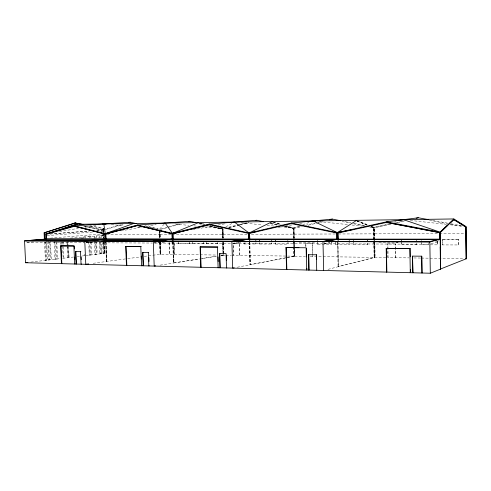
<?xml version="1.0" encoding="UTF-8"?>
<svg xmlns="http://www.w3.org/2000/svg" width="491" height="491" viewBox="0 0 491 491"><rect width="100%" height="100%" fill="white"/><g stroke="black" fill="none" stroke-linecap="round" stroke-linejoin="round"><path stroke-width="0.37" stroke-dasharray="2.46 1.84" d="M103.233 231.973L103.3 228.241M100.692 231.365L102.926 231.243L102.22 231.249L102.171 230.046L103.251 228.542L103.957 228.536L103.135 229.678L83.838 225.928M164.147 224.178L159.587 229.193L166.995 227.272M225.94 226.824L231.795 223.54M299.234 226.02L293.667 228.039L282.27 226.891M302.714 224.749L308.974 222.472M458.625 244.948L458.551 239.246L458.625 244.948L442.342 244.911L442.262 239.264L458.551 239.246M442.342 244.911L442.391 239.234M387.945 257.628L387.89 243.812L387.945 257.628L409.212 257.885M437.456 241.339L437.377 244.886L437.303 239.964M103.135 229.678L121.498 224.651M103.423 232.071L103.337 230.015L123.069 224.645M387.338 223.89L374.117 227.351L371.067 227.032M393.954 222.165L396.157 221.588M430.969 243.696L438.635 241.695L438.616 240.529M167.738 227.081L179.596 224.006M159.827 229.549L168.732 227.259M169.358 227.081L181.191 224.037M371.417 226.695L374.173 227.806L374.75 257.401L338.06 266.699L374.701 257.358L374.338 238.601M327.982 269.356L338.299 266.705L337.759 242.241M310.202 256.48L386.607 257.554M421.652 241.339L421.701 244.813L421.824 243.389M416.865 243.37L416.749 244.788L416.693 241.327M228.628 227.192L236.797 225.191M237.546 225.007L246.457 222.822M228.855 227.585L239.142 225.068M239.878 224.89L248.698 222.73M228.953 227.579L239.24 225.062M239.976 224.884L248.796 222.724M401.491 241.29L401.552 244.714L401.663 242.628M300.369 226.492L293.667 228.039L285.572 226.333M305.58 225.289L315.265 223.055M318.248 222.368L321.967 221.509M294.262 237.939L294.017 228.438L302.21 226.56M308.017 225.216L324.22 221.478M395.439 257.683L395.194 243.843L395.243 257.738M389.602 223.994L374.117 227.351L371.135 226.762M395.5 222.718L403.614 220.962M390.934 224.234L374.541 227.775L375.118 257.382M397.538 222.804L405.02 221.189M367.636 239.191L367.575 244.549L367.471 239.221M249.373 242.137L250.042 264.71L294.379 256.216L293.667 228.039L286.357 225.799M294.385 242.505L294.741 256.198L294.594 247.182M353.379 239.964L353.477 244.481L353.538 239.178M231.764 255.271L294.827 256.179M237.208 267.233L286.554 257.652M287.296 257.505L294.379 256.216M294.397 256.173L293.477 228.45L285.32 226.02M349.218 239.927L349.138 244.463L349.027 239.209M278.121 227.542L280.355 227.124M281.098 226.983L293.023 224.737M299.731 223.479L303.456 222.779M192.589 229.696L212.002 226.155M217.973 225.068L225.443 223.712M335.39 242.167L335.439 244.395L335.568 242.137M331.235 242.124L331.1 244.377L331.051 242.155M121.001 230.893L141.212 227.308M146.447 226.382L156.181 224.657M59.485 231.611L78.265 228.358M85.023 227.192L96.291 225.24M323.882 243.518L329.927 242.48M324.619 242.284L324.655 243.788L332.168 242.493M317.683 239.921L317.787 244.309L317.873 239.89M312.583 256.462L312.264 243.499L312.337 256.511M305.684 246.55L305.856 243.475L305.936 246.507M172.844 242.069L173.593 262.98L199.113 258.953M202.114 258.481L216.371 256.228M220.876 255.523L223.908 255.136L223.503 242.45M160.14 265.134L173.777 262.986L173.035 242.069M173.593 262.98L199.463 258.96M200.211 258.843L216.709 256.234M221.208 255.529L223.522 255.13L223.117 242.272M223.405 242.548L223.908 255.136M288.088 241.284L287.959 244.168L287.922 242.738M275.512 242.695L275.549 244.107L275.715 242.664M271.897 242.652L271.726 244.088L271.646 241.271M374.21 257.345L373.633 227.769L374.136 257.37M255.995 242.597L255.823 244.015L255.737 241.234M259.61 242.64L259.647 244.033L259.825 242.609M160.293 242.155L160.741 254.228L199.315 254.792M244.021 242.585L244.064 243.959L244.242 242.554M239.602 255.388L239.227 243.198L239.32 255.43M93.155 263.305L126.936 258.714M127.691 258.616L140.819 256.891M144.28 256.376L160.514 254.203L160.066 242.075M160.741 254.228L160.385 241.498M232.268 243.284L238.927 242.407M240.866 242.413L233.489 243.389L322.366 243.775M217.851 242.456L217.66 243.831L217.617 242.486M206.613 242.45L206.656 243.781L206.846 242.419M203.452 242.407L203.268 243.763L203.219 242.437M189.317 242.137L189.133 243.696L189.084 242.167M192.49 242.394L192.773 243.683L192.724 242.149M44.528 241.983L45.375 260.273L47.504 260.126L46.584 240.228M47.823 241.59L48.664 259.886L51.297 259.671L50.426 240.664M54.194 241.787L54.986 259.131L57.576 258.929L56.79 241.621M66.966 242.131L67.66 257.622L69.047 257.56L68.507 245.39M88.705 241.756L89.276 255.05L91.633 254.866L91.068 241.603M94.284 241.443L94.831 254.387L97.157 254.203L96.641 242.051M99.17 241.738L99.673 253.81L101.962 253.632L101.496 242.339M102.674 242.149L103.141 253.399L104.982 253.27L104.515 242.026M30.921 262.102L59.822 258.659M62.67 258.321L73.49 257.026M77.197 256.584L79.425 256.32M82.39 255.964L85.354 255.615M85.974 255.541L104.982 253.27M178.62 242.131L178.675 243.646L178.865 242.1M169.045 242.941L169.358 242.91L169.776 254.356L169.463 254.399L169.045 242.941L174.409 242.928L174.821 254.43M174.409 242.928L174.102 242.965L174.514 254.473M283.503 226.406L293.244 228.438L293.593 240.455M294.017 228.438L294.422 240.43M153.892 242.959L164.473 241.793M154.788 241.75L154.837 243.051L165.393 241.885M86.287 242.603L94.499 241.817M86.232 241.535L86.287 242.75L95.978 241.817M222.742 238.006L222.208 229.033L222.497 238.098M80.892 238.147L84.587 237.883L81.616 238.147M70.477 238.123L103.098 235.398L103.227 238.399M33.505 241.842L26.005 242.493L84.035 242.744M50.358 238.153L103.036 233.863M47.136 235.576L92.989 232.016M50.162 233.962L89.166 231.028M96.813 230.451L102.877 230.04L84.335 226.449M50.137 234.017L89.117 231.077M96.764 230.5L102.877 230.04M103.337 230.015L103.613 233.777M293.28 228.456L293.661 228.468L285.701 226.032M370.981 226.682L374.173 227.806M222.454 229.052L222.914 238.006M106.596 234.802L159.33 234.612M160.017 234.612L171.427 234.569M172.181 234.569L222.38 234.391M223.141 234.385L247.544 234.299M251.361 234.287L293.299 234.139M294.164 234.133L335.451 233.986M338.508 233.98L373.676 233.851M374.664 233.851L438.807 233.624M439.568 233.618L464.768 233.532M102.392 235.404L103.098 235.398M442.262 239.264L458.434 239.277M435.566 241.689L438.635 241.695M299.136 242.431L315.468 242.486M397.998 242.216L398.005 242.763L377.186 242.468M239.227 243.198L233.274 243.211L233.648 255.351L233.556 243.174M305.611 243.511L312.264 243.499M387.687 243.855L395.194 243.843M86.287 242.75L152.376 243.039M154.837 243.051L230.764 243.383M324.655 243.788L428.876 244.242L428.858 243.014M178.675 243.646L189.373 243.665M192.54 243.714L203.501 243.732M206.656 243.781L217.894 243.8M244.064 243.959L256.038 243.984M259.647 244.033L271.934 244.058M275.549 244.107L288.162 244.137M317.787 244.309L331.284 244.34M335.439 244.395L349.316 244.426M353.477 244.481L367.741 244.518M401.552 244.714L416.89 244.751M421.701 244.813L437.506 244.849M160.17 254.197L160.852 254.209M103.141 253.399L103.846 253.405L103.38 242.155M200.076 254.804L216.918 255.05M220.741 255.105L223.037 255.142L222.638 242.542M223.804 255.154L225.252 255.173M225.977 255.185L231.04 255.259M294.741 256.198L305.42 256.357M413.803 257.953L420.689 258.051M421.456 258.063L463.541 258.683M99.673 253.81L100.385 253.822L99.876 241.738M94.831 254.387L95.542 254.399L94.996 241.443M89.276 255.05L89.988 255.062L89.423 241.762M67.66 257.622L68.384 257.634L67.697 242.131M54.986 259.131L55.716 259.15L54.857 240.277M48.664 259.886L49.401 259.899L48.486 240.068M45.375 260.273L46.111 260.291L45.27 242.143M162.699 241.811L164.602 241.983M111.347 224.645L124.155 225.854M136.971 227.063L141.494 227.486M175.005 224.019L188.624 225.344M193.92 225.86L196.952 226.148M204.52 226.885L222.681 228.653L222.994 238.485M241.241 222.767L262.513 224.909M267.073 225.363L273.91 226.05M319.248 221.594L348.205 224.632M352.016 225.031L361.922 226.069M410.286 220.416L446.466 224.399M450.235 224.817L462.295 226.142M396.047 242.413L398.005 242.763M432.522 220.379L447.43 223.123M451.155 223.81L461.595 225.737M429.533 220.385L447.547 223.693M450.486 224.258L463.265 226.596M83.789 226.492L102.171 230.046M345.063 221.607L351.022 222.785M354.005 223.374L365.175 225.584M342.074 221.545L350.396 223.166M353.317 223.773L363.886 225.842M369.809 227.038L373.633 227.769M90.528 225.891L103.957 228.536M89.816 225.903L103.251 228.542L103.405 232.286M271.584 223.38L278.943 224.933M270.234 223.571L278.397 225.295M284.338 226.554L293.244 228.438M270.142 223.577L278.305 225.308M149.184 226.922L151.412 227.407M152.155 227.572L158.102 228.867L144.219 225.541M199.634 223.479L204.096 224.479M210.044 225.817L213.763 226.652M214.506 226.817L222.681 228.653L217.593 227.364M198.695 223.749L202.476 224.565M208.245 225.897L222.313 229.021L222.583 238M198.898 223.074L204.655 224.553M209.847 225.878L222.626 229.052M200.027 223.436L204.483 224.553M209.675 225.866L222.294 229.039M201.611 223.319L204.52 224.056M273.407 222.276L281.361 224.706M272.48 222.055L281.171 224.694M273.199 221.76L281.239 224.227M356.963 220.889L367.286 225.038M356.73 220.895L367.072 225.025M371.202 226.701L373.958 227.787L374.529 257.401M357.19 221.153L366.845 225.025M356.718 220.336L367.158 224.54M372.031 226.511L374.117 227.351L374.32 237.853M56.054 241.621L56.839 258.91M49.757 242.18L50.561 259.659M45.921 241.756L46.768 260.107M68.267 240.068L68.47 244.635M67.543 240.068L67.746 244.628M67.776 245.39L68.317 257.542M63.149 241.799L63.345 246.267M63.382 247.01L63.879 258.174L63.155 258.162L62.584 245.518M62.418 241.799L62.547 244.776M61.326 241.965L61.461 244.954M60.596 241.965L60.731 244.948M99.716 237.963L99.624 235.698L98.912 235.698L99.01 237.963M96.481 238.252L96.383 235.975L95.671 235.975L95.77 238.252M95.929 242.051L96.445 254.197M94.867 238.399L94.769 236.11L94.057 236.116L94.155 238.399M90.915 237.92L90.847 236.447L90.135 236.447L90.197 237.92M90.356 241.603L90.921 254.854M89.264 238.067L89.202 236.588L88.484 236.588L88.546 238.067M85.238 238.417L85.176 236.932L84.458 236.932L84.52 238.417M84.029 241.578L84.096 243.051M84.569 254.123L84.636 255.602M106.105 242.032L106.909 261.47L106.578 261.464L105.774 242.032M105.946 242.032L106.737 261.47M105.626 242.063L106.43 261.507M104.239 235.281L104.331 237.534M103.644 234.532L103.797 238.301M103.957 242.069L104.43 253.381L103.644 241.91M103.448 232.759L103.662 237.785M103.816 241.498L104.307 253.393M103.435 233.035L103.656 238.282M103.81 242.026L104.276 253.264M103.263 232.734L103.484 238.086M102.331 233.863L102.515 238.399M101.306 237.822L101.207 235.563L100.502 235.563L100.594 237.822M100.784 242.333L101.256 253.62M159.968 230.285L160.244 237.761M159.857 230.273L160.158 238.38M159.698 232.225L159.925 238.288M159.575 231.813L159.796 237.797M159.937 241.535L160.404 254.24L159.698 241.498M159.379 230.31L159.649 237.797M159.796 241.523L160.256 254.24M159.287 230.291L159.501 237.785M159.17 230.279L159.471 238.38M159.612 242.155L160.06 254.215M173.219 242.069L173.967 262.986M172.74 242.106L173.489 263.029M223.362 237.969L223.074 229.015L223.264 238.098M223.055 242.486L223.46 255.173L223.129 255.167L222.736 242.45M222.896 242.474L223.288 255.167M259.745 239.823L259.8 241.91M259.53 239.847L259.586 241.94M255.915 239.817L255.977 241.897M255.682 239.148L255.719 240.541M249.796 242.137L250.465 264.717M249.588 242.137L250.25 264.71M249.324 242.173L249.993 264.759M275.641 239.841L275.697 241.959M275.433 239.866L275.488 241.989M271.818 239.835L271.879 241.946M271.591 239.16L271.627 240.565M294.44 241.179L294.575 246.427M293.575 241.179L293.753 246.457M293.735 247.176L294.005 256.21M293.152 228.444L293.397 237.939M293.52 242.499L293.876 256.185M287.843 239.884L287.904 242.026M337.998 242.241L338.551 266.705M337.507 242.241L338.09 266.76M373.743 227.787L374.32 257.394M401.62 239.89L401.65 241.946M401.454 239.24L401.478 240.608M421.616 239.252L421.64 240.645M416.804 239.215L416.822 240.602M416.656 239.252L416.681 240.633"/><path stroke-width="0.74" d="M249.655 239.234L249.52 233.44L291.439 223.601L336.894 233.047L336.936 239.221L249.655 239.234L249.716 241.241L245.291 241.824M439.985 232.599L447.614 225.283M449.247 223.718L453.874 219.532L465.959 227.026L466.333 258.751L440.495 269.013L440.267 232.599L453.874 219.532M466.333 258.751L466.063 226.56L453.862 218.949L440.108 232.12L440.63 269.08M356.718 220.336L337.323 232.599L291.316 223.055L249.047 233.01L209.129 224.105L172.421 233.366L137.449 225.019L105.283 233.679L74.38 225.823L45.964 233.955L46.252 240.743L85.907 240.842M272.468 221.533L249.047 233.01L234.403 222.079L231.414 222.619M198.708 222.583L172.421 233.366L172.629 239.111L153.272 241.167L24.55 240.835L25.606 262.74L430.306 273.229L440.777 269.019M465.836 258.72L466.45 258.708M133.589 223.515L105.283 233.679L105.504 239.068L84.716 240.928M453.862 218.949L75.675 224.338L45.964 233.955L49.72 233.305M56.342 231.052L61.363 229.42M65.659 228.027L74.976 225.007M44.417 239.7L44.104 232.838L74.89 222.963L83.82 224.571M44.104 232.838L75.614 222.951M421.744 256.179L422.002 272.928L421.744 256.179L412.508 256.118L412.778 272.775M412.508 256.118L412.992 272.695M25.925 240.78L46.51 239.031L46.289 234.305L74.54 226.271L105.08 234.047L105.289 239.056M128.845 222.638L130.311 222.239L136.167 223.626M86.207 240.934L105.853 239.068L105.651 234.054L137.468 225.504L172.169 233.759L172.359 239.099L153.063 241.099M105.651 234.054L137.603 225.492M188.489 221.699L189.968 221.312L195.915 222.644M386.626 272.1L386.19 248.378L410.095 248.507L410.231 256.799M172.838 233.765L209.27 224.614L172.838 233.765L172.869 239.178L153.272 241.167L154.205 266.073L155.69 265.84M154.763 241.106L322.974 241.609L338.133 239.295L439.654 239.27L439.562 232.611L386.583 222.429L439.562 232.611M316.72 270.21L316.351 254.774L316.456 259.187M440.206 239.289L429.84 241.885L24.55 240.835L46.657 239.019L249.692 239.166M324.6 241.529L428.839 241.793L438.598 239.363M255.375 220.637L256.861 220.275L263.489 221.674M386.19 248.378L410.095 248.507M329.418 219.79L332.395 219.103L340.594 220.723M428.796 219.692L418.363 217.771L386.491 221.84L337.323 232.599L313.148 220.956L309.422 221.656M335.924 241.842L338.182 241.455L337.863 233.059L386.583 222.429M416.147 218.25L418.363 217.771M308.79 270.081L308.692 254.669L309.072 270.013M351.611 229.806L337.323 232.599L337.47 239.221L322.974 241.609L323.655 270.467M398.238 220.698L403.504 219.667L405.007 219.833M234.201 267.816L232.697 268.111L231.862 241.376L249.232 239.166L249.047 233.01L255.756 231.746M226.836 267.883L226.504 267.945L226.05 253.626L219.465 253.54L219.925 267.779M218.434 267.669L218.102 267.73L217.433 247.083L217.771 247.041L200.089 246.955L200.77 267.282M177.65 232.415L172.421 233.366L165.16 223.061L162.171 223.595M109.769 232.881L105.283 233.679L103.804 223.939L102.306 224.197M286.541 269.504L285.958 247.611L298.933 247.66M440.359 239.246L249.809 239.148L233.421 241.302M322.317 241.523L335.924 239.295M149.196 265.877L148.828 265.932L148.325 252.589L148.693 252.54L142.605 252.515L143.114 265.784M219.465 253.54L219.802 253.491L220.256 267.712M141.899 265.686L141.531 265.741L140.788 246.494L141.156 246.451L125.696 246.384L126.451 265.355M336.894 233.047L336.936 239.221M337.863 233.059L338.096 239.203M81.463 264.127L81.07 264.176L80.524 251.687L80.917 251.644M88.73 263.9L85.778 264.299L84.771 240.995M75.062 263.962L74.669 264.011L73.877 245.985L60.632 245.881L61.43 263.667M142.605 252.515L142.973 252.466L143.482 265.729M231.464 241.296L248.771 239.16L248.722 233.428L248.888 239.148M25.606 262.74L27.883 262.47M249.52 233.44L249.809 239.148M76.062 264.048L75.516 251.619L75.909 251.576L76.455 263.992M170.672 241.302L235.582 241.204M60.632 245.881L73.533 245.936M101.195 241.32L105.669 240.891L156.015 241.013M291.316 223.055L332.395 219.103M137.468 225.504L172.169 233.759M74.54 226.271L105.08 234.047M209.129 224.105L256.861 220.275M46.289 234.305L46.657 239.019M137.449 225.019L189.968 221.312M74.38 225.823L130.311 222.239M453.604 219.532L465.959 227.026M46.179 239.086L105.154 239.068L104.945 234.054M171.206 239.178L105.596 239.129L105.669 240.891M247.746 239.227L172.869 239.178L172.936 241.05M249.716 241.241L323.759 241.419M338.182 241.455L430.963 241.676M125.696 246.384L140.788 246.494M200.089 246.955L217.433 247.083M285.958 247.611L306.108 247.765L306.666 270.025L306.912 268.424M75.516 251.619L80.524 251.687M308.403 254.731L316.351 254.774M428.839 241.793L429.84 241.885L430.306 273.229M103.804 223.939L106.068 224.148M313.148 220.956L315.437 221.195M386.491 221.84L440.108 232.12L403.504 219.667M75.675 224.338L77.161 224.626M74.89 222.963L83.102 224.577M209.148 224.62L248.722 233.428M44.841 232.838L45.129 239.123M74.27 245.942L74.399 248.949M74.767 257.204L74.865 259.457M61.031 245.844L61.829 263.618M81.144 256.781L81.273 259.721M105.786 234.041L105.995 239.056M141.531 256.069L141.641 259.027M126.077 246.341L126.831 265.3M148.89 257.726L149.031 261.433M172.967 233.753L173.163 239.099M172.04 233.771L172.231 239.111M200.432 246.905L201.12 267.221M218.09 256.971L218.237 261.556M226.431 255.081L226.596 260.353M286.253 247.562L286.842 269.436M306.415 248.483L306.623 256.916M386.417 248.323L386.859 272.02M410.445 269.62L410.28 272.714L409.881 248.563M440.188 246.881L440.402 262.145M439.494 232.624L439.586 239.283M465.707 227.032L466.088 258.745"/></g></svg>
